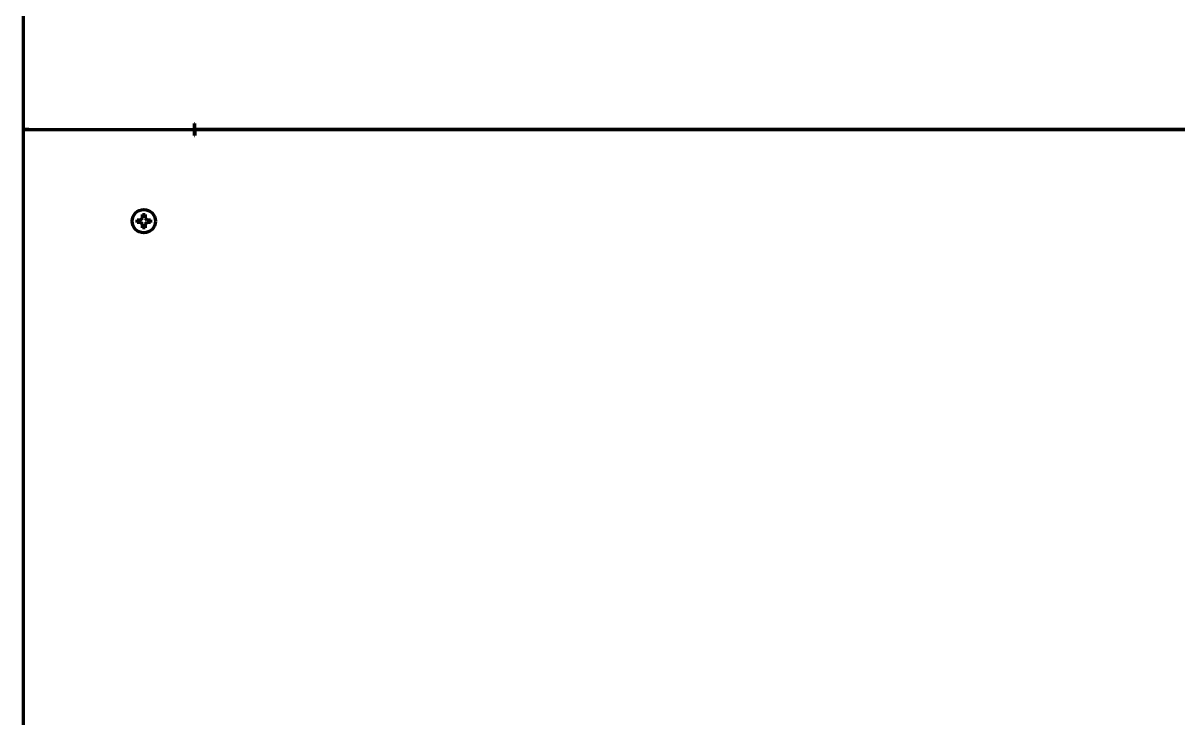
# Model space of a CAD drawing. Header units: inches. Extents: x -2983 to 7024, y 422 to 5529.
# Drawn here: x 2723.3 to 3120.3, y 735.1 to 973.8 of the extents above; entities that cross this region are included whole.
import ezdxf

# ---------------------------------------------------------------- set-up
doc = ezdxf.new("R2010")
doc.units = ezdxf.units.IN

msp = doc.modelspace()

# ---------------------------------------------------------------- linework, layer by layer
at = {"linetype": 'Continuous', "lineweight": 70}
for p, q in [((2723.28, 1424.08), (2723.28, 937.28)), ((2723.28, 937.28), (2725.28, 937.28)), ((2723.28, 937.24), (2723.28, 602.08)), ((2725.28, 937.24), (2723.28, 937.24)), ((2724.78, 937.25), (2724.78, 937.28)), ((2725.28, 937.28), (2782.26, 937.28)), ((2725.28, 937.24), (2782.26, 937.24)), ((2780.78, 937.24), (2780.78, 937.29)), ((2782.26, 937.28), (2782.26, 939.28)), ((2782.26, 939.28), (2782.28, 939.28)), ((2782.26, 935.24), (2782.26, 937.24)), ((2782.28, 937.28), (2782.28, 939.28)), ((3559.28, 937.28), (2782.28, 937.28)), ((2782.28, 937.28), (2782.28, 937.24)), ((2782.28, 937.24), (2782.28, 935.24)), ((2782.28, 937.24), (3559.28, 937.24)), ((2782.26, 935.24), (2782.28, 935.24)), ((2762.48, 905.74), (2762.48, 906.24)), ((2762.48, 905.24), (2762.48, 905.74)), ((2767.08, 906.24), (2767.08, 905.74)), ((2767.08, 905.74), (2767.08, 905.24))]:
    msp.add_line(p, q, dxfattribs=at)
msp.add_circle((2764.78, 905.74), 4, dxfattribs=at)
for points in [[(2762.48, 906.24), (2762.69, 906.24), (2762.9, 906.24), (2763.22, 906.24), (2763.33, 906.24), (2763.56, 906.24), (2763.67, 906.24), (2763.78, 906.24)], [(2765.28, 908.04), (2765.28, 907.84), (2765.28, 907.63), (2765.28, 907.3), (2765.28, 907.19), (2765.28, 906.97), (2765.28, 906.86), (2765.28, 906.74)], [(2767.08, 905.24), (2766.88, 905.24), (2766.67, 905.24), (2766.35, 905.24), (2766.24, 905.24), (2766.01, 905.24), (2765.9, 905.24), (2765.78, 905.24)], [(2764.28, 903.44), (2764.28, 903.65), (2764.28, 903.86), (2764.28, 904.18), (2764.28, 904.29), (2764.28, 904.51), (2764.28, 904.63), (2764.28, 904.74)]]:
    msp.add_open_spline(points, degree=3, knots=[0, 0, 0, 0, 0.5, 0.5, 0.75, 0.75, 1, 1, 1, 1], dxfattribs=at)
for points in [[(2763.78, 905.24), (2763.73, 905.24), (2763.62, 905.24), (2763.46, 905.24), (2763.3, 905.24), (2763.15, 905.24), (2762.99, 905.24), (2762.84, 905.24), (2762.67, 905.24), (2762.55, 905.24), (2762.48, 905.24)], [(2763.78, 906.24), (2763.81, 906.27), (2763.86, 906.31), (2763.93, 906.39), (2764, 906.46), (2764.07, 906.53), (2764.14, 906.6), (2764.21, 906.67), (2764.26, 906.72), (2764.28, 906.74)], [(2764.28, 904.74), (2764.26, 904.77), (2764.21, 904.82), (2764.13, 904.89), (2764.06, 904.97), (2763.99, 905.04), (2763.92, 905.1), (2763.85, 905.17), (2763.81, 905.22), (2763.78, 905.24)], [(2764.28, 906.74), (2764.28, 906.8), (2764.28, 906.9), (2764.28, 907.07), (2764.28, 907.23), (2764.28, 907.38), (2764.28, 907.53), (2764.28, 907.69), (2764.28, 907.86), (2764.28, 907.98), (2764.28, 908.04)], [(2764.28, 908.04), (2764.45, 908.04), (2764.78, 908.04), (2765.12, 908.04), (2765.28, 908.04)], [(2765.28, 906.74), (2765.31, 906.72), (2765.36, 906.67), (2765.44, 906.59), (2765.51, 906.52), (2765.58, 906.45), (2765.65, 906.38), (2765.71, 906.31), (2765.76, 906.27), (2765.78, 906.24)], [(2765.78, 905.24), (2765.76, 905.22), (2765.71, 905.17), (2765.64, 905.1), (2765.57, 905.03), (2765.5, 904.96), (2765.43, 904.89), (2765.36, 904.81), (2765.31, 904.77), (2765.28, 904.74)], [(2765.78, 906.24), (2765.84, 906.24), (2765.95, 906.24), (2766.11, 906.24), (2766.27, 906.24), (2766.42, 906.24), (2766.57, 906.24), (2766.73, 906.24), (2766.9, 906.24), (2767.02, 906.24), (2767.08, 906.24)], [(2765.28, 903.44), (2765.12, 903.44), (2764.78, 903.44), (2764.45, 903.44), (2764.28, 903.44)], [(2765.28, 904.74), (2765.28, 904.69), (2765.28, 904.58), (2765.28, 904.42), (2765.28, 904.26), (2765.28, 904.1), (2765.28, 903.95), (2765.28, 903.8), (2765.28, 903.63), (2765.28, 903.51), (2765.28, 903.44)]]:
    msp.add_open_spline(points, degree=3, dxfattribs=at)

doc.saveas('drawing.dxf')
